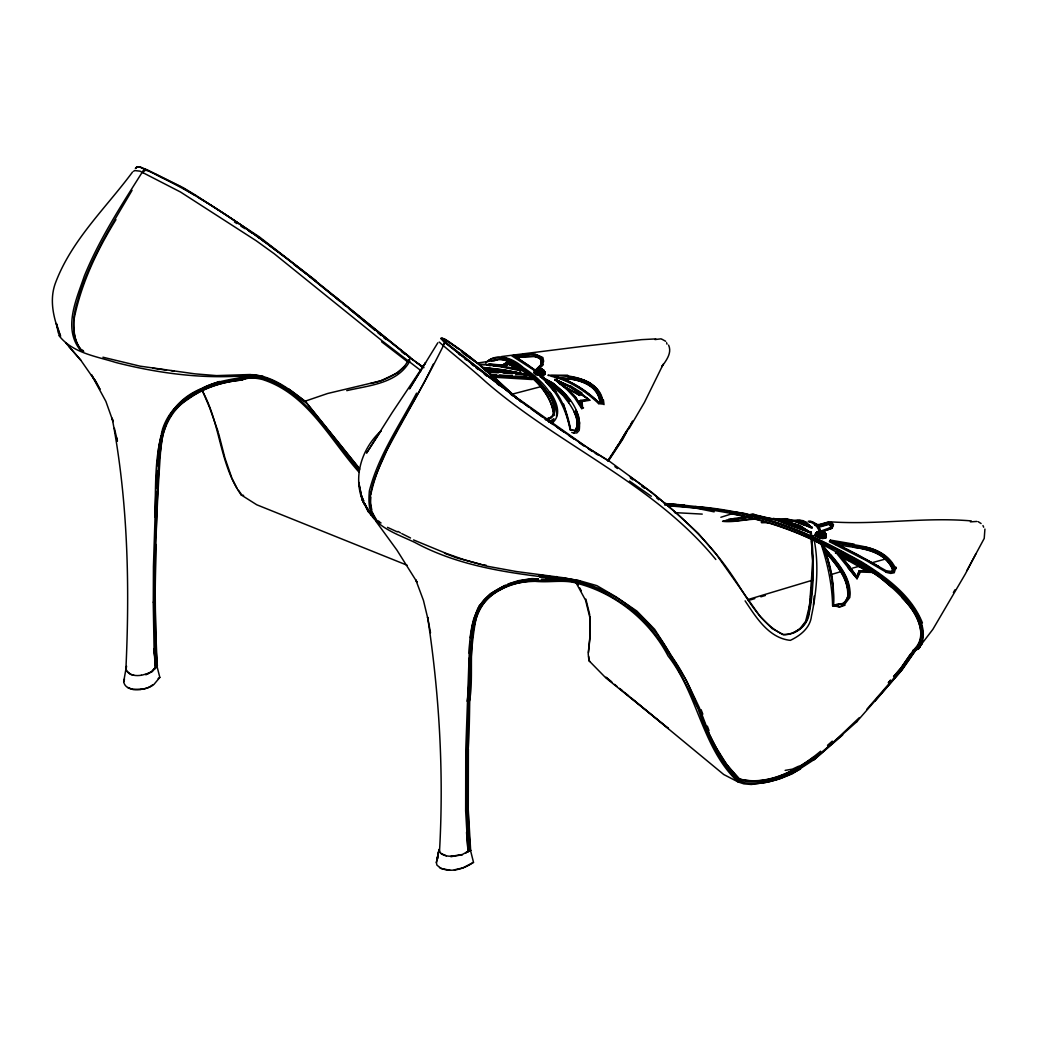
<?xml version="1.0" encoding="UTF-8"?>
<svg xmlns="http://www.w3.org/2000/svg" width="1037" height="1037" viewBox="0 0 1037 1037"><rect width="100%" height="100%" fill="white"/><g stroke="black" fill="none" stroke-linecap="round" stroke-linejoin="round"><path stroke-width="1.5" d="M797.297 522.168C798.594 516.05 809.612 525.202 812.088 528.248L812.347 527.094M153.282 602.186L153.437 566.513L155.887 491.564M468.374 749.116L468.27 809.767L470.642 850.444L468.024 851.636L465.652 810.869M155.822 544.36L155.083 600.643L155.848 645.481M156.069 534.846L156.859 509.374M469.048 658.171L465.756 750.192L465.665 810.908M370.753 497.254L370.533 503.269L371.7 509.439M370.857 494.247C381.162 446.83 413.27 407.761 433.259 364.168M892.39 570.881L892.468 568.898C885.754 553.784 868.371 548.69 853.218 547.212M892.507 571.4L892.611 569.274C882.824 547.588 855.59 548.314 835.705 544.503M469.268 653.388L469.787 642.227M469.515 700.934C476.113 666.104 459.65 609.51 500.806 589.522C520.276 577.752 543.077 582.742 564.4 580.577C591.686 582.457 614.721 597.506 636.135 613.269C664.147 639.635 681.698 675.1 698.329 709.308C707.156 735.518 718.602 762.026 739.018 781.379C759.745 787.796 782.326 778.943 800.564 768.987M156.043 488.349L156.859 470.668M157.08 465.846L158.791 446.753L161.007 435.579M157.08 504.565L157.909 486.923M158.13 482.114L158.959 464.472M159.179 459.663L162.848 434.633M467.104 701.258C472.898 668.528 461.724 628.266 483.877 599.93C497.669 585.814 518.72 578.931 538.19 578.853M154.733 517.307C157.054 471.472 149.315 409.421 201.878 388.421M822.665 535.87C822.017 541.742 823.547 533.083 821.174 531.955C819.269 531.346 818.647 533.303 820.371 534.068C817.752 540.018 826.696 537.153 825.569 537.762C822.147 539.81 826.748 531.644 822.38 533.485C821.187 529.79 816.975 534.003 816.262 535.986L822.38 538.605L825.737 538.112L825.05 535.818M853.866 545.242L831.933 541.651L832.465 542.247C853.386 546.94 882.604 545.047 893.479 567.861L892.442 571.607L887.102 571.322L886.129 572.294M588.446 652.571L590.17 635.85L590.105 616.224M810.545 597.195L811.297 587.564M450.836 856.393L462.308 854.501L468.011 851.364L466.533 832.322M813.436 605.038L814.214 596.094M810.415 598.673L808.614 611.117M895.955 568.756L895.929 567.109L894.231 572.748L890.744 573.422L886.687 572.463L865.169 559.941L829.406 541.716L830.417 540.108L854.242 544.205M535.831 370.416C545.242 365.957 539.033 374.668 534.781 373.514L534.988 371.233L537.684 369.12L541.003 368.77L542.312 369.081L538.864 368.809L536.142 370.118L534.418 372.801L535.079 372.179L534.872 373.424L538.605 374.811L544.153 374.564L544.918 374.072L544.749 371.816L542.066 369.003M820.228 531.605L821.719 531.113M535.209 372.127L534.418 372.801L535.079 372.322M470.318 637.638L473.105 621.176M544.412 371.959L543.971 371.129C541.457 367.059 537.347 375.796 534.742 373.307C535.61 371.894 538.06 376.509 540.718 372.97C542.623 371.389 547.043 372.076 544.049 374.5C545.371 370.766 540.912 371.907 542.623 374.85L536.622 374.227M581.744 407.58L581.666 408.759L583.559 407.891M820.319 533.835L820.436 537.905L816.262 535.986C815.925 528.416 827.033 530.996 825.867 536.907C824.661 538.475 828.874 531.242 820.319 533.835L819.476 532.525L816.417 532.525M535.273 370.222L513.328 355.289L534.224 354.019L541.405 357.182L542.221 360.967L541.236 364.583L535.235 370.494L540.692 364.972L541.69 361.382L540.886 357.622L533.822 354.524L517.372 355.004M145.893 674.75L152.024 671.717L156.885 665.845L159.828 677.42L153.969 684.381A19.534 11.29 0 0 1 141.162 689.307C134.797 690.214 125.153 689.579 123.688 681.776L125.918 668.995M817.882 536.972L818.167 534.936L816.676 533.809C814.252 537.516 821.291 536.842 816.612 535.844C813.164 534.535 818.815 529.285 821.174 531.955L823.3 531.916M820.241 537.983L820.591 536.025L819.269 532.538L817.947 531.955L815.613 533.718L816.262 535.986L820.591 536.025M824.571 536.064L822.859 535.818L822.302 538.229M824.195 538.151L824.596 535.896L820.708 535.909M825.737 537.607C828.252 535.157 821.265 528.818 824.195 533.705M556.454 416.213C558.658 396.199 539.162 377.727 523.244 367.552C513.561 358.439 496.23 351.634 485.744 362.95M824.752 536.051C826.891 536.855 826.009 532.733 824.285 533.42L822.898 531.722L819.645 531.203L816.715 533.666L816.262 535.986L822.289 533.679L822.859 535.818M544.451 373.177C547.03 370.144 541.483 374.642 541.379 370.455L539.409 369.172L536.699 369.924L535.261 372.283C534.47 369.25 539.097 368.796 541.042 368.887C545.747 370.961 536.531 370.961 536.349 374.227L535.04 371.077M439.118 849.342L436.383 862.603L436.901 865.078L441.023 868.5L449.954 870.224M436.383 862.603L439.001 849.938L436.94 860.14A19.534 11.264 0 0 1 437.964 858.079M807.654 615.537L808.329 612.374M815.678 533.822L816.637 532.422C819.386 530.192 827.046 530.892 824.972 535.636C825.711 538.436 827.098 530.97 824.972 535.636L824.596 532.331L821.822 532.15M821.174 531.955L822.38 533.485M871.028 571.4L860.023 571.102L860.347 572.048L857.016 578.776L859.116 570.946L870.523 571.296L873.037 572.787M541.34 365.776L541.223 359.645L538.229 357.7L534.379 356.572L517.657 357.208M161.344 434.192L162.692 428.631M537.257 370.028C539.486 367.331 543.349 369.289 544.062 372.231M520.237 371.22L520.574 369.937L512.952 364.881M542.39 372.361C537.399 372.84 544.179 377.805 542.675 372.62M815.367 533.874L816.054 536.168L820.241 538.333M163.224 433.207L166.063 424.651M538.112 372.568L538.475 373.592L536.349 374.227L536.557 370.092L539.655 369.211M535.338 372.516L536.583 370.118M126.099 668.839L126.566 666.182M408.591 360.124L404.456 366.346L397.728 372.724L380.786 380.851L327.653 393.49L305.008 401.228C289.44 389.186 272.575 376.029 252.16 374.681C235.93 379.477 218.6 379.931 203.226 387.695M540.588 366.554L541.573 362.924L540.744 359.217L537.775 357.298L533.938 356.171L515.558 357.039M473.481 619.789L478.187 607.462M123.688 681.776L124.492 678.937M895.501 568.263C883.783 543.881 852.544 545.669 830.028 541.366L830.417 540.108M537.659 369.198L540.77 369.081M816.508 534.34L816.91 536.051L818.387 537.01M817.713 531.994L816.612 533.524C813.876 536.077 818.893 535.61 816.819 533.524M857.016 578.776L849.186 566.811L856.795 577.22L859.634 570.843L856.821 576.909L849.99 566.889L837.831 552.941M167.424 421.8L168.785 418.948M846.27 600.293L847.618 597.519C849.575 577.415 833.774 562.65 822.626 547.99M856.782 576.702L859.116 570.946L870.523 571.296M155.083 667.465L154.215 669.254L155.744 667.88L154.085 648.618L153.23 602.16M162.731 428.67C171.001 403.354 195.617 389.445 219.455 381.473M856.808 577.389L859.258 572.528M919.145 644.055L920.48 641.501M975.752 554.121L965.33 573.979L932.898 629.29L918.834 647.684L922.036 644.029M856.795 577.22L860.023 571.102M626.322 431.301L619.88 442.332M627.307 429.992L621.954 439.857L607.902 461.193M629.55 426.648L622.667 439.338L608.628 460.648M631.079 423.835L632.609 421.009M966.886 570.635L984.23 538.397L984.917 529.064M416.576 393.153C399.686 425.092 378.44 455.541 369.353 490.955C368.55 501.065 368.252 512.343 375.925 520.094M824.285 533.42L825.556 533.822M115.963 219.624C96.778 250.682 80.782 284.319 73.808 320.368C73.783 330.751 73.964 342.158 81.573 350.169M381.046 522.972L376.937 521.015C360.746 499.38 377.999 471.679 386.723 450.641C405.195 415.863 425.326 382.005 442.864 346.721L444.549 342.301L445.664 342.327L515.674 396.899L587.331 447.543L608.875 460.856L652.325 492.756L675.852 512.641L698.497 533.601L716.36 554.458L760.225 616.6L772.176 628.591L782.922 634.501C795.288 634.994 806.967 625.726 808.666 613.256C813.436 589.055 813.358 563.908 811.362 539.383M953.379 592.568L954.973 589.807M132.075 190.315C111.322 225.703 88.845 260.715 77.684 300.6C72.733 316.389 70.503 335.249 80.769 349.495L83.284 350.649M629.005 428.709L644.431 402.421L663.226 364.194L661.8 366.735C666.078 360.63 672.248 353.021 668.593 345.127M810.48 535.299L810.882 534.638L812.684 535.688M437.821 342.806L409.485 388.875L425.546 362.678L392.232 412.493L366.541 453.091L381.085 430.77C360.993 449.215 352.1 478.809 364.091 504.021M816.365 535.455L817.221 534.055M615.641 448.852L632.194 422.176M808.212 521.287L810.532 521.17L814.628 522.946L818.193 526.303L820.734 531.113L829.95 527.768L831.92 525.85L832.011 523.944L829.03 521.805L819.061 524.618L818.945 526.627L828.55 523.918L831.298 525.966M169.64 417.639L172.194 413.698M536.155 371.752L538.384 370.053L539.797 371.026M537.438 370.015L539.084 368.835M608.473 459.624L618.117 444.99M542.87 370.572L543.777 370.909M910.356 654.269L900.894 668.126L893.544 676.642L900.894 668.139L913.545 649.979M916.682 648.475L901.296 670.602L874.995 701.142M916.488 649.214L901.983 670.045L856.731 721.739M915.399 649.46L901.814 668.969L866.945 709.127M916.812 648.41L915.554 650.173L913.208 650.121L918.095 648.851C929.956 631.753 916.28 609.678 903.525 597.143C881.644 572.139 851.325 557.53 822.108 543.012C774.25 516.076 718.81 507.884 664.795 503.528M575.068 430.446C581.109 421.463 573.655 410.289 568.665 402.615M83.738 351.349L79.901 349.547C62.855 327.666 76.66 298.837 84.295 276.088C99.202 239.534 120.759 206.169 141.797 172.933L146.567 169.472L183.056 187.606L195.915 195.371L259.004 236.617L315.961 280.729M135.938 168.37L137.39 166.711L140.021 166.84L145.776 169.42M574.887 431.003C579.307 425.481 576.611 417.587 574.044 411.793M135.354 168.461L136.832 166.801L139.502 166.944L145.387 169.601C244.447 214.776 324.711 291.19 409.835 357.402L423.783 367.798M132.555 171.999C105.917 207.944 72.02 239.586 55.765 282.168C48.752 300.03 53.73 319.046 60.522 336.131L58.305 332.877L56.4 323.531L60.522 336.131M816.612 535.844L820.124 534.185M825.322 535.494L825.932 534.742M478.822 606.101L490.397 593.683L505.213 585.257M890.394 680.285L888.294 682.722L890.394 680.311M859.44 717.578C827.539 747.21 788.237 791.218 739.653 780.161C703.954 746.16 700.118 692.807 670.174 654.684C651.884 619.646 618.35 592.231 580.214 582.003C564.374 576.792 548.288 582.405 532.15 579.8C507.689 581.614 479.224 595.16 474.337 621.591C466.43 663.9 469.644 707.506 467.013 750.321C466.948 783.881 465.963 817.545 469.268 851.001L468.024 851.636M174.955 410.263L179.699 404.923L186.647 399.699M538.423 374.681L536.946 371.777M538.41 369.755L543.323 364.531M914.038 650.108C927.402 638.999 919.08 617.948 909.993 606.697C890.822 582.522 864.793 565.061 836.976 552.293L835.355 552.954L837.922 551.334M892.468 568.898L893.479 567.861M553.914 418.663L548.832 422.111M829.406 528.066L831.389 526.161L831.467 524.346L828.563 522.259L818.841 524.968L815.691 524.592M552.047 423.148C562.443 414.943 556.26 400.852 550.038 392.103M404.443 366.152C395.706 375.77 383.094 380.825 370.611 383.509M857.418 721.182L813.876 759.875M151.869 671.47L155.744 667.88L154.033 648.592L155.291 667.309L152.024 671.354L145.789 674.491M833.061 605.102L843.664 603.353L846.477 600.332L848.46 596.184C850.586 575.315 833.579 560.473 822.315 545.164C829.989 562.456 834.318 584.699 833.346 604.856L833.476 604.96C834.344 584.557 831.324 563.635 822.315 545.164C834.241 560.11 850.975 575.366 849.238 596.275L844.027 603.625L833.061 605.102L839.62 606.801L844.299 604.727L849.783 597.558C851.857 580.746 841.098 566.72 830.767 554.73M536.168 370.792L533.64 370.805L535.455 371.142L535.312 370.352L541.729 364.622M157.352 665.987L155.278 667.595L157.352 665.987C153.139 592.749 155.667 519.096 160.942 446.014C163.029 427.633 171.701 409.317 187.866 399.375C203.563 387.851 222.475 381.81 241.751 379.996C248.634 376.729 256.1 376.962 263.346 378.816C308.015 392.906 329.973 437.445 359.139 470.241M842.744 734.922L814.563 759.33L792.333 773.796L779.526 778.956L767.613 782.118L751.319 784.49L743.814 783.842L738.02 781.898L723.735 774.522L619.53 688.464M827.5 745.344L832.27 741.157M914.297 649.175C929.567 634.216 914.712 609.86 902.229 597.96M413.556 539.927L446.26 553.434L464.317 559.799L486.599 566.124L516.361 571.53L562.922 577.687L580.007 580.837L596.871 585.646L615.965 596.793L636.835 611.039L654.658 629.316L670.148 653.712L686.533 680.713L699.262 707.467L710.073 735.894L716.23 747.651L726.678 764.515L739.498 779.046C768.456 786.305 799.073 769.324 820.591 751.229M468.011 851.364L465.717 852.855L470.461 850.223L473.507 862.33C464.07 868.954 450.369 873.335 439.558 867.528M817.428 533.796L819.023 532.5M579.372 401.863L580.577 400.23L581.64 407.269L581.226 400.308L588.485 399.297L589.794 400.269L582.029 401.539L581.55 400.658M551.165 422.305L553.901 420.166M133.656 171.274L134.603 170.548L139.969 171.157L180.49 192.014L256.139 240.714L274.222 253.741L381.966 340.719L421.113 370.779M539.097 369.924L540.394 369.029M539.357 369.976L540.575 368.965L539.292 368.731M537.918 372.348L536.077 371.933L534.833 373.501L534.366 372.698M813.682 757.127C793.188 772.578 765.565 786.007 739.498 779.046C726.859 766.836 717.41 751.773 710.073 735.894M540.744 374.863C537.723 376.107 539.357 372.257 536.725 373.955M503.943 367.228L508.519 364.117L514.417 366.437L508.415 363.754L513.872 366.592M490.229 365.478L487.273 365.141L502.426 365.257L507.974 361.628L508.117 362.457L503.58 365.53L489.14 364.415L487.273 365.141L490.397 365.53M544.412 373.307L544.71 371.803M502.426 365.257L507.974 361.628L512.33 363.507M508 361.822L503.321 364.959L488.634 364.505L501.986 366.204L487.273 365.141M158.13 678.548L159.828 677.42M534.962 371.894L534.185 372.4L536.414 373.864L538.19 369.963M534.379 372.426L535.144 371.946M187.347 399.245C203.213 387.773 222.203 381.772 241.582 380.125C248.258 377.144 255.4 377.792 262.322 379.451C307.496 393.775 329.494 439.053 359.048 472.198M600.332 403.108L599.814 399.945L601.862 399.051L602.484 402.576L598.453 402.032C585.231 389.782 569.676 379.322 551.775 375.666C569.222 379.814 584.933 389.653 598.012 401.915L601.849 402.421C600.488 385.051 582.172 379.011 567.576 376.742M816.534 535.585C818.336 533.083 819.1 537.36 816.612 536.129M792.696 633.257L799.825 628.915L805.619 621.396L809.573 605.582L812.775 560.797L811.323 540.731M547.51 420.05C566.332 410.419 544.205 388.058 535.818 378.259C525.707 370.261 515.441 361.472 503.036 357.052M487.468 361.148C501.701 351.297 516.517 364.156 527.509 372.776C539.603 381.318 558.774 400.632 552.773 416.213L546.032 420.205M798.581 766.252L792.398 769.143L785.139 770.387M473.507 862.33L463.008 867.865L454.349 869.849M469.268 851.001L470.642 850.444M241.414 377.753L246.391 375.588L243.397 374.668L246.236 375.511L236.942 376.133M144.752 168.629L142.704 171.325L143.21 172.596M915.554 650.173L918.652 648.851C928.53 635.746 920.921 617.119 911.86 605.634C895.164 584.842 873.634 568.548 850.003 556.428C802.573 528.948 749.868 510.23 694.946 506.549M917.862 647.969L919.949 647.101M819.437 531.216L816.573 532.37L815.354 534.716L817.078 533.057M529.622 366.152L513.885 355.691L527.198 354.058L524.813 354.317M439.221 342.067C452.002 353.41 471.174 368.446 485.135 381.266C558.593 445.34 653.232 483.009 715.828 559.5M535.999 375.083L538.631 374.072M551.282 417.678L546.11 419.415M818.063 534.664L820.021 533.925M149.069 673.22L141.239 675.333M845.038 605.18L840.877 606.671L832.607 605.802C832.167 584.998 827.811 564.595 821.369 544.879L819.956 543.232L822.484 544.801M539.577 369.094L541.21 368.835M818.024 534.872L815.95 533.938L816.067 535.714M821.356 531.1L818.297 531.657M823.274 531.735C819.36 531.696 826.683 531.942 823.806 533.42M536.038 370.313L537.425 369.807M821.382 532.007L832.296 528.157M821.641 531.851L831.298 528.481L833.139 526.433L833.45 524.489L830.157 522.285M442.708 345.49L445.664 342.327M819.152 527.159L829.004 524.398L831.739 526.459M508.039 583.961L518.474 580.668L532.02 578.594L538.229 579.009M720.845 517.282L731.681 513.859C768.547 520.924 804.453 533.718 837.028 552.449M545.151 419.441L551.425 417.068L553.395 414.165C551.969 398.441 540.471 383.249 527.509 374.448M511.384 394.371L542.52 386.231M816.936 532.953L815.562 533.368L816.249 535.662L822.574 538.099M812.528 580.176L747.677 599.658M831.013 574.602L841.785 571.361M491.849 360.798C502.297 356.002 513.03 363.015 520.859 369.639M493.677 360.785C508.182 355.445 519.135 369.872 530.387 376.327C541.923 386.244 552.138 400.088 554.251 415.435M750.282 599.943L754.819 598.595M760.86 596.806L765.384 595.471M824.402 537.918L825.75 537.516L825.102 535.312M815.691 533.666L816.936 533.303M824.402 538.047L825.621 537.697M462.411 854.773L450.875 856.679M538.553 373.411L542.481 372.503M538.475 373.592L540.64 373.151M852.57 568.107L860.373 565.956M871.287 562.935L886.894 558.632M539.616 369.237L541.107 368.874M565.93 380.385L569.041 379.594M541.405 370.261L543.868 370.248M536.336 372.089L534.081 372.97L538.566 375.057L544.295 374.798L545.086 374.292L544.594 373.553M542.766 374.538L544.982 373.683L544.516 372.983M542.623 374.85L545.177 373.722L544.684 372.983M838.35 604.584L843.133 603.456L845.907 600.527L847.877 596.444C850.314 575.418 832.322 561.237 822.315 545.164L826.58 555.949M513.574 355.497L511.876 355.898L535.455 371.142L542.532 364.959L543.621 361.174L542.895 357.532L535.507 354.252M346.747 390.651C368.433 385.544 396.056 383.755 408.876 362.73L408.28 361.291L410.211 358.219L409.758 356.922C340.719 302.376 274.779 243.475 199.091 198.015M519.926 370.689L522.622 370.17M970.373 521.87L976.841 521.442M735.337 518.941L749.375 516.919M476.929 363.131L497.371 360.059M654.956 339.566L660.919 338.84M790.168 521.092C797.634 518.824 805.84 520.989 810.921 527.185M792.981 521.183L797.777 520.509M556.739 578.789L564.659 578.14L580.007 580.837M750.671 517.048L735.466 519.2L728.648 519.213M579.346 401.215L585.075 400.489M501.519 356.547L584.453 346.151L641.618 339.643L655.786 338.905M409.939 361.109L407.45 361.706L381.603 341.782M455.126 855.94C449.812 856.562 442.916 856.588 439.481 851.753C443.979 773.745 439.429 694.609 427.607 617.261L428.268 620.411L423.446 600.41L415.798 579.903L416.965 582.016L396.925 550.116L376.094 521.494M751.864 516.906L734.494 518.344L722.556 521.339C734.533 522.674 746.316 518.876 758.306 519.187M540.99 374.681L542.921 374.59M140.565 689.424L132.736 689.449L127.81 687.479M766.11 522.155L761.275 522.505L769.247 522.855M246.391 375.588C202.669 379.257 158.389 373.32 116.014 362.548C96.208 356.3 72.059 352.93 58.759 335.301M141.317 675.243C135.653 676.215 127.434 675.385 125.918 668.632C129.819 585.257 127.914 500.262 112.139 418.157L113.072 421.592L105.891 401.41L91.386 374.642L95.611 381.331M525.746 354.615L529.518 354.369M808.679 521.792L810.973 521.676C815.665 522.713 819.606 527.47 820.734 531.113M750.788 514.287L753.99 514.132M750.957 514.806L754.132 514.663L776.557 519.913M820.047 531.735L817.947 531.955M823.456 537.788L820.15 537.659M570.078 400.969L563.765 392.893L553.291 383.184L542.429 377.507C558.541 390.327 567.33 409.589 570.48 429.642L576.403 431.172L578.568 428.268L579.579 422.979L578.426 415.941L576.144 410.393M774.872 518.993L786.046 518.707L796.196 521.235L811.064 527.068L796.468 521.637L786.357 519.148M820.747 536.181L822.613 536.142M567.667 375.213L547.899 375.225L549.299 375.744M486.846 364.531L478.938 364.518L501.752 364.765M818.336 535.87L820.423 535.87M702.243 514.106L674.452 512.602M755.079 518.578L736.244 520.794L726.043 520.509M558.995 378.22C575.081 378.311 598.168 383.12 600.06 402.602M971.267 520.911C924.447 516.867 877.756 525.059 830.909 521.857M488.634 364.505L503.049 364.843M557.141 379.594L554.769 379.529L567.485 390.068L574.524 397.651L581.614 408.461L582.638 407.826L582.029 401.539M813.889 535.598L818.362 535.727M551.775 375.666C569.728 375.627 596.573 377.818 601.862 399.051M556.571 377.883C572.58 378.103 595.575 381.227 599.814 399.945M814.939 524.813L819.774 524.955M860.347 572.048L872.298 572.424M521.3 370.04L489.14 364.415L503.321 364.959L504.293 366.865L508.519 364.117L508.117 362.457M487.403 371.596L509.089 372.477L528.002 374.94L508.908 372.4L487.26 371.415M729.711 511.604L732.679 511.734M545.903 579.177L552.086 579.437M487.494 372.231L498.382 372.801M503.062 373.048L512.434 373.787M490.307 374.538L496.49 374.875M541.353 579.177L552.28 579.787L559.358 578.84L556.363 576.585L559.358 578.84C510.152 573.292 459.404 566.539 415.189 542.623C397.962 534.249 374.474 527.392 367.344 507.637M490.618 375.018L532.59 377.572M492.147 375.757L532.487 378.22M495.206 377.299L532.396 379.542M814.913 525.007L819.463 525.279M664.6 504.954C718.447 508.96 773.485 518.383 821.46 544.321M667.491 505.719L695.308 508.026L714.156 511.85M808.406 531.812L809.56 531.89L799.216 525.331L784.763 520.639M499.575 375.031L512.278 375.951M515.454 376.172L526.576 376.975M573.837 432.779L576.818 432.999L579.203 430.394C582.535 406.374 560.33 385.025 539.875 376.522L544.153 377.455L541.016 376.937C556.869 390.573 566.383 409.706 570.169 430.07M664.367 503.567L676.435 504.475M677.783 504.578L684.563 505.136M539.823 577.168L559.215 578.737M826.087 535.844L825.335 535.779L825.945 536.647M830.028 541.366L853.827 544.982M552.799 576.974L538.799 574.822M485.575 370.17L502.608 372.024M482.011 367.331L504.319 369.963L527.302 374.681L483.307 368.316M483.423 367.681L513.471 371.972M485.303 369.976L506.873 372.685M484.525 367.681L505.175 370.222L527.302 374.681L508.908 372.4M797.297 520.496L804.712 522.829L810.26 526.977M515.583 374.111L528.144 375.433M815.043 524.191L819.061 524.618M541.068 374.746L534.677 373.126M550.686 376.146C569.067 380.203 585.179 390.871 598.699 403.652L603.132 404.132C602.601 385.414 583.079 377.935 567.291 375.887M171.092 370.65L174.151 370.987M769.778 518.331L778.58 519.693M493.184 365.815L500.586 366.644M489.14 364.415L512.382 367.889M493.508 365.918L496.632 366.294M335.197 296.854L413.193 360.111M735.79 512.148L743.581 513.198L771.321 520.004M152.789 368.226L166.503 370.144M263.217 376.366L250.254 374.526L216.513 375.614L195.06 373.864L140.099 366.165L102.935 357.221M832.607 605.802L839.62 606.801M735.389 512.369L738.474 512.835M482.996 564.737L486.107 565.23M501.312 366.878L520.717 370.805M201.774 390.003C220.596 422.772 219.209 464.032 241.206 494.947L243.617 495.401M772.824 518.876L784.387 521.118L798.762 525.772L809.56 531.89L777.996 519.874M773.174 518.37L785.061 520.613M781.483 520.263L800.486 525.94L811.349 533.407L810.83 531.566L811.414 533.199L777.102 520.367L752.227 514.443M513.743 371.79L528.002 374.94M784.724 519.161L795.081 521.624L804.997 525.487M864.21 547.03C876.55 548.806 888.748 556.156 894.166 567.68L893.051 571.711L887.309 571.374L857.301 554.497L831.933 541.651M538.644 374.655L535.39 373.1M743.101 513.535L750.645 515.467M753.666 516.245C792.061 524.359 826.696 542.805 860.814 561.393C885.481 576.494 911.471 595.199 922.424 622.939M481.44 564.491L456.811 557.919L444.549 553.252M133.838 675.217L130.882 674.413L126.851 671.237M551.282 375.601L562.819 378.933M446.364 855.784L440.881 853.451M784.141 522.791L801.082 529.09M571.763 432.416L574.42 433.323M778.061 520.263L795.159 526.316M776.48 519.861L796.014 527.081M818.128 536.933L824.532 538.022L825.932 537.607L825.245 535.299M661.813 339.151L665.676 341.277M387.514 527.366L397.327 531.89M147.202 170.69L145.413 169.796M407.165 565.243L256.761 504.786L241.206 494.947M570.48 429.642L575.82 430.886C581.031 425.261 578.335 416.705 575.483 410.535M796.585 526.822L806.929 531.19M408.954 357.221L423.679 367.344M163.665 178.455L180.931 186.906M799.76 522.454L804.479 524.476M810.623 527.613L795.872 521.274L811.336 527.263L805.749 522.428M809.029 521.494L813.215 523.322L816.949 526.822L819.424 530.957M821.55 531.203L824.661 532.305L825.504 533.627M819.282 532.383L818.089 531.696M855.058 576.222L835.9 552.384L838.57 553.577M583.261 379.892L590.481 383.159M815.808 533.874L816.171 535.455M835.9 552.384L858.701 563.493M802.521 520.509L806.838 522.492M570.311 386.334L554.769 379.529L567.926 389.51L555.793 379.568L570.143 386.49L581.42 393.567L589.794 400.269M825.983 534.625L825.452 533.874M379.542 521.663L376.677 520.315L372.27 512.524M562.21 385.349L579.735 395.499M559.449 383.599L579.852 395.317M557.128 380.683L568.47 389.847L575.6 397.314L581.64 407.269L575.483 396.99L568.289 389.484L556.195 379.762L569.767 387.021L588.485 399.297L570.143 386.49L554.769 379.529L555.767 380.229M508.415 363.883L516.413 368.55M401.773 533.601L410.535 537.996M845.868 548.884L878.637 566.422M842.109 557.193L868.436 571.854M831.441 541.483L845.609 548.897M547.056 382.705L552.254 385.453L562.56 394.993M848.862 558.645L858.48 563.739M858.105 564.309L838.596 553.706L838.635 555.197M545.54 381.59L552.06 385.051L562.404 394.617L568.82 403.017M839.905 555.884L848.823 560.628M808.99 526.576L811.064 527.69M155.563 174.242L162.187 177.82M446.688 343.714L445.301 342.78M545.592 381.694L552.254 385.453M397.923 531.424L400.489 532.875M865.701 559.345L878.456 566.604M978.176 521.676L981.106 523.542M515.259 356.754L520.367 359.813M182.343 187.645L195.06 195.371M609.056 461.271C551.295 425.948 497.669 383.846 444.549 342.301L440.751 338.295L445.093 339.242L449.889 342.366M570.726 386.01L581.926 392.984M240.843 226.092L244.939 228.659M249.036 231.225L251.771 232.936M858.027 565.45L868.734 572.178L858.221 565.1L867.01 570.713M588.407 448.956L592.412 451.51M595.082 453.208L597.74 454.906M858.727 563.454L879.778 577.09L891.898 587.486M234.44 221.983L236.954 223.616M506.912 361.239L507.689 361.757M528.701 365.776L535.312 370.352M546.473 419.894L553.097 424.509M557.076 427.283L563.713 431.898M629.446 481.025L651.327 496.269M568.924 435.527L574.096 439.131M579.268 442.734L584.44 446.351M477.214 363.067L461.322 351.582M513.315 364.298L516.932 366.852M531.048 408.863L542.61 417.133M513.782 364.143L517.411 366.748M463.37 353.371L479.509 364.687L516.633 398.208M630.418 478.031L632.946 479.859M641.812 486.275L644.34 488.116M629.77 476.514C668.645 504.138 705.445 535.818 732.265 575.652C746.873 596.858 759.045 623.133 783.415 634.683C795.82 635.124 807.732 625.817 809.236 613.165C814.084 588.873 813.876 563.61 811.893 538.968M447.621 344.388L467.194 359.995M614.889 466.611L617.482 468.53M464.628 358.724L466.793 360.319M257.241 236.358L259.768 238.251M262.309 240.13L264.837 242.023M269.892 245.795L277.475 251.55M488.401 376.677L503.645 388.162M517.087 398.467L506.069 390.029M519.615 400.36L528.494 406.997M496.982 383.729L499.562 385.647M288.429 388.771L305.617 401.734L359.709 469.152M306.006 402.758C288.208 389.834 265.381 369.068 241.712 378.881C218.651 380.644 196.797 390.119 179.232 405.039C164.792 418.689 160.294 438.742 158.752 457.81C155.55 527.34 152.089 597.156 156.522 666.713M416.939 362.937L421.929 366.709M451.017 343.234L457.848 348.639M293.847 264.461L306.498 274.131M309.026 276.062L333.486 296.025M487.105 375.705L468.348 360.915M475.97 367.759L478.342 369.6M484.292 374.176L486.677 376.016M510.463 394.073L512.887 395.94M280.003 253.534L282.518 255.517M383.729 337.621L386.244 339.605M401.358 351.517L405.13 354.498M471.381 364.039L473.676 365.892M575.626 581.977L585.607 600.306L589.807 617.365L589.872 636.977L588.199 653.738L588.925 660.647L590.222 661.71M335.91 298.034L339.566 301.028M343.221 304.022L345.658 306.019M349.326 309.013L356.637 314.989M612.167 682.346L605.919 677.226L610.871 681.309M619.672 688.503L622.174 690.551M624.676 692.599L628.422 695.684M630.924 697.732L668.424 728.492L605.789 677.861L588.925 660.647M614.578 684.381L617.054 686.429M357.856 315.987L375.083 330.44M377.546 332.501L381.24 335.586M656.525 497.747L658.858 499.769M502.971 386.788L508.661 391.83M480.494 366.048L485.977 371M490.475 375.213L495.012 379.529M521.015 401.993C496.71 379.335 472.159 355.872 443.473 339.086L442.618 339.942L443.927 341.445M517.061 399.025C493.301 377.377 470.085 353.863 442.112 337.906L441.14 338.671L445.016 342.158M458.574 353.604L460.454 355.432M738.02 781.898C701.868 748.001 698.16 694.271 668.074 656.019C649.927 621.163 616.587 593.981 578.724 583.74C563.558 578.724 548.042 583.481 532.577 580.889C508.83 582.366 480.611 594.823 475.659 620.619C467.7 663.097 471.057 706.897 468.18 749.855C468.102 783.402 467.117 817.039 470.422 850.47M546.953 383.133L554.121 391.338M305.384 401.513L359.23 468.231M68.714 346.28L80.782 360.189L95.598 381.473M65.564 342.638L80.782 360.189M555.897 391.493L542.429 377.507L552.773 383.599L563.195 393.256L569.404 401.267M824.195 550.167C833.774 561.911 845.57 573.642 847.76 589.288M822.069 544.879L830.222 554.665M843.496 559.215L856.873 576.883M847.605 567.161L856.069 577.609M823.469 549.001L829.82 556.843M564.141 392.971L570.493 401.06M844.974 561.976L847.799 565.58M238.445 490.281L240.999 493.729M815.497 534.405L816.391 535.662M745.11 600.864C756.038 617.209 768.78 638.183 790.363 640.347C800.421 635.577 810.26 627.826 811.491 615.952C816.676 591.544 818.997 565.554 814.343 540.86M831.544 522.505L832.53 523.983M535.183 372.711L535.96 373.929M236.786 487.844L232.262 478.913M817.713 526.252L820.63 531.268M370.935 515.013L362.315 500.054L358.698 482.322L362.315 500.054L368.848 512.628L365.011 503.904M576.598 582.237L578.14 585.049M579.683 587.875L581.226 590.688M94.898 380.048L99.954 389.316L96.454 382.666M543.79 371.116L543.751 370.092L544.71 371.985M541.599 370.494L542.584 372.309M539.992 371.207L540.834 372.776M537.853 372.776L538.255 373.514M982.959 525.565L983.685 527.211M363.728 501.001L361.174 495.193L363.637 501.052M823.171 548.275L826.67 556.247M202.306 390.392L209.668 407.748L218.25 432.04M364.868 503.982L367.331 509.841L366.087 506.017M231.705 477.577L224.951 458.095L218.638 433.583M701.129 709.697L702.814 714.169M707.338 726.12L709.023 730.592M563.661 404.106L570.674 429.642M666.584 342.703L667.024 344.18M585.866 599.14L589.716 614.682M116.585 437.653L117.414 441.179L114.407 428.333M827.241 557.582L830.689 572.398M439.157 849.783L439.649 851.921M427.607 617.261L430.524 632.829M817.869 535.066L818.024 535.883M824.363 533.653L824.739 535.779M538.268 370.261L539.771 371.194L540.847 374.992M831.259 575.392L831.713 578.439M832.167 581.485L832.841 586.048M598.518 402.395L598.699 403.652M517.657 355.056L517.891 356.728M588.614 656.33L589.029 659.428M603.43 399.893L604.04 404.624M535.909 372.114L536.103 373.748M156.081 650.005L156.976 663.563M538.644 373.709L538.696 374.655M157.08 665.067L157.131 665.948M524.878 354.874L524.955 356.534M152.711 684.757A18.472 10.668 0 0 1 140.565 689.424M537.049 371.959L536.349 374.227L537.049 371.959M541.923 377.222L541.016 376.937L548.586 383.392L541.923 377.222M810.182 532.24L796.312 526.563L811.414 533.199L810.182 532.24"/></g></svg>
